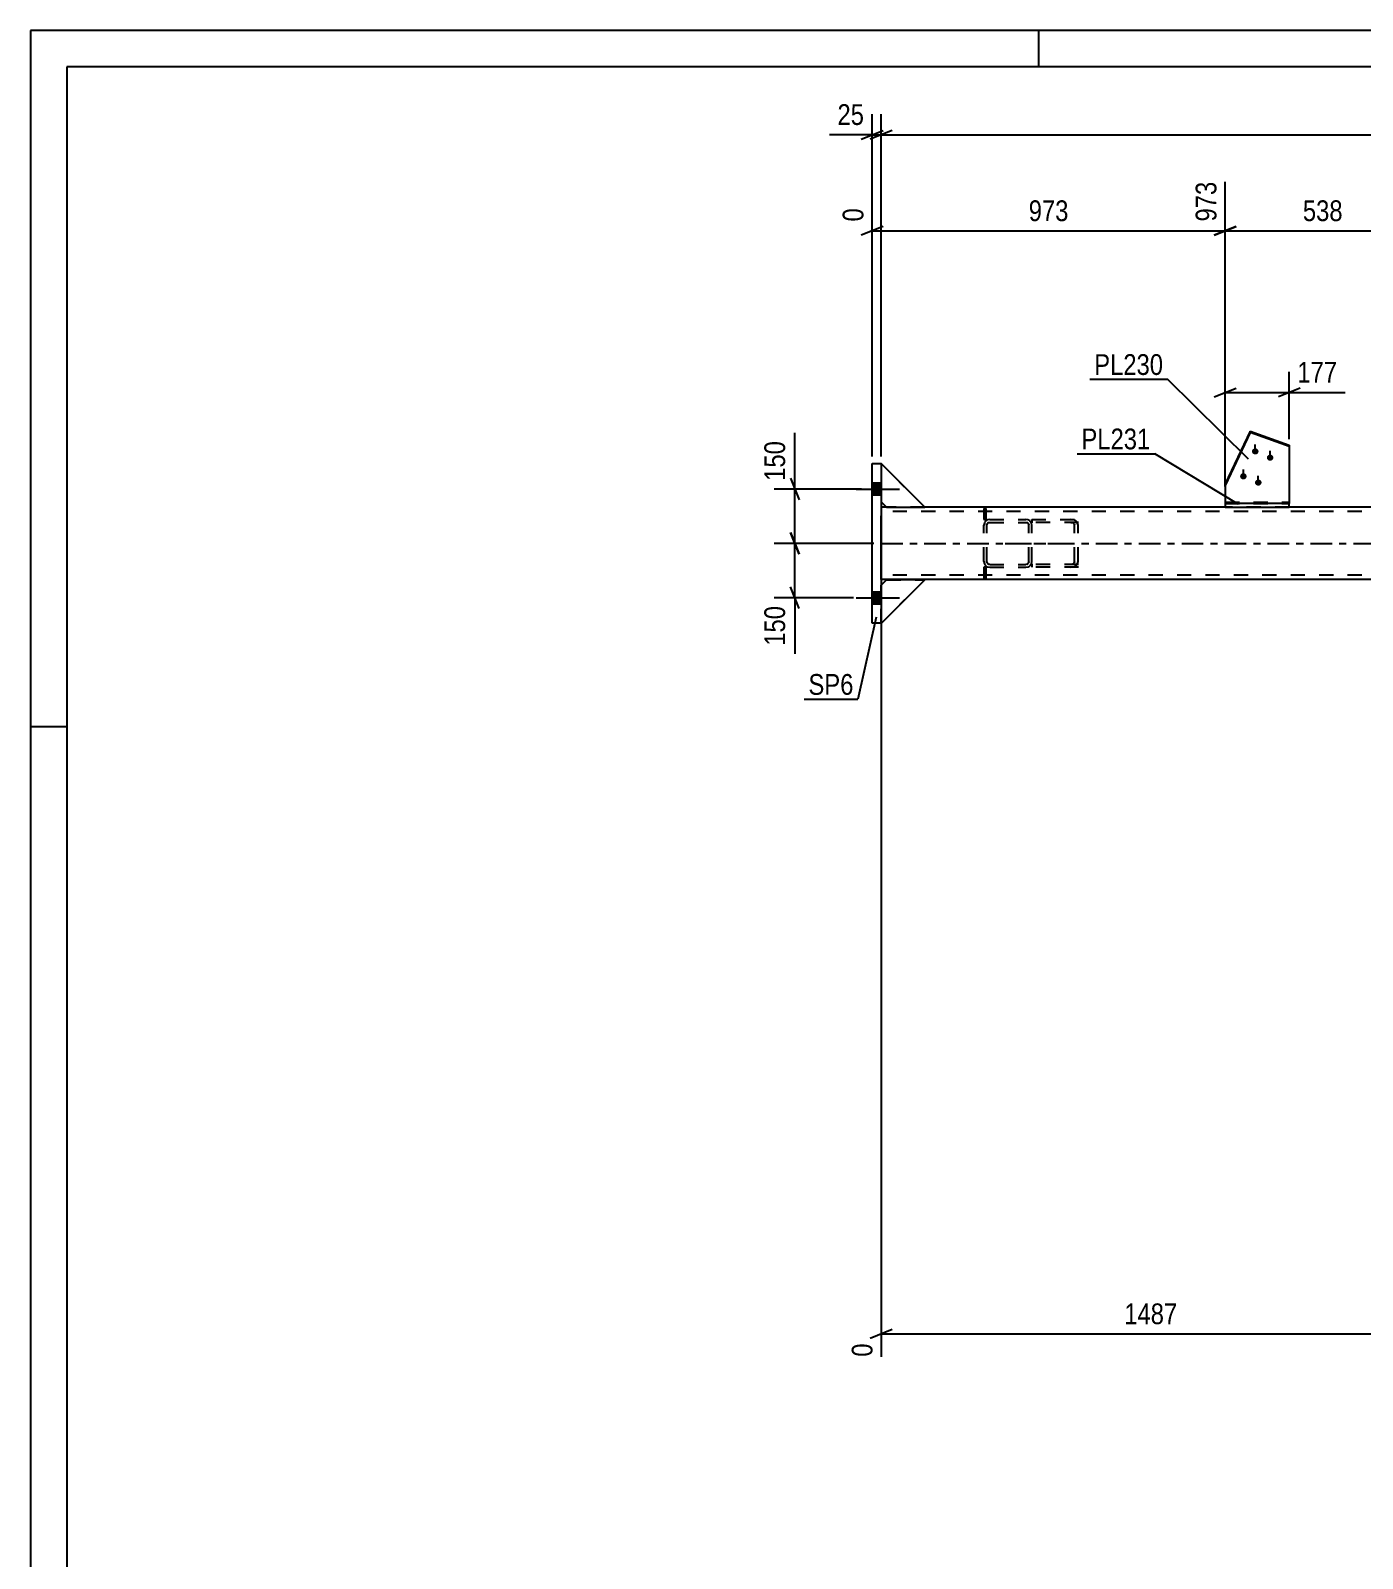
# Model space of a CAD drawing. Header units: millimetres. Extents: x -118 to 1071, y -539 to 302.
# Drawn here: x -118.1 to 65.5, y 90.8 to 301.5 of the extents above; entities that cross this region are included whole.
import ezdxf

# ---------------------------------------------------------------- set-up
doc = ezdxf.new("R2010")
doc.units = ezdxf.units.MM
doc.linetypes.add('DXK_LINE_DOT2', pattern=[3.9198, 1.9599, -1.9599])
doc.linetypes.add('DXK_LINE_DOT3', pattern=[5.9187, 2.979, -0.9799, 0.9799, -0.9799])
doc.styles.add('Arial Narrow', font='ARIALN.TTF', dxfattribs={"height": 0.2})

# ---------------------------------------------------------------- blocks, each defined once
blk = doc.blocks.new('Unknown-761550375-1135')
at = {"color": 5, "linetype": 'Continuous'}
for p, q in [((1070.91, 301.54), (-118.09, 301.54)), ((-118.09, 301.54), (-118.09, -539.46)), ((20.91, 296.54), (20.91, 301.54)), ((1065.91, 296.54), (-113.09, 296.54)), ((-113.09, 296.54), (-113.09, -534.46)), ((-113.09, 205.54), (-118.09, 205.54))]:
    blk.add_line(p, q, dxfattribs=at)
blk = doc.blocks.new('Part-761550375-6491 - 6350')
at = {"color": 7, "linetype": 'DXK_LINE_DOT2'}
for p, q in [((-0.81, 225.04), (-0.06, 225.79)), ((5.19, 225.79), (-0.81, 219.79)), ((-0.06, 225.79), (5.19, 225.79)), ((-0.81, 219.79), (-0.81, 225.04))]:
    blk.add_line(p, q, dxfattribs=at)
blk = doc.blocks.new('Part-761550375-6352 - 6350')
at = {"color": 7, "linetype": 'DXK_LINE_DOT2'}
for p, q in [((19.95, 234.09), (19.95, 234.12)), ((19.95, 234.12), (26.41, 234.12)), ((19.95, 234.12), (19.95, 233.67)), ((25.73, 234.06), (25.35, 234.12)), ((26.41, 233.72), (19.95, 233.72)), ((25.35, 233.72), (25.54, 233.69)), ((25.81, 233.48), (25.85, 233.32)), ((25.85, 228.32), (25.85, 233.32)), ((26.34, 233.32), (26.27, 233.63)), ((26.34, 228.32), (26.34, 233.32)), ((19.95, 227.98), (19.95, 227.52)), ((26.41, 227.92), (19.95, 227.92)), ((19.95, 227.52), (19.95, 227.56)), ((25.54, 227.95), (25.35, 227.92)), ((25.35, 227.52), (25.73, 227.58)), ((25.85, 228.32), (25.81, 228.17)), ((26.27, 228.02), (26.34, 228.32)), ((26.41, 227.52), (19.95, 227.52))]:
    blk.add_line(p, q, dxfattribs=at)
at = {"color": 7, "linetype": 'DXK_LINE_DOT3'}
blk.add_line((16.26, 230.82), (23.3, 230.82), dxfattribs=at)
at = {"color": 7, "linetype": 'DXK_LINE_DOT2'}
for centre, radius, start, end in [((25.46, 233.18), 0.923, 29.251, 73.2822), ((25.41, 233.25), 0.461, 29.251, 73.2822), ((25.41, 228.4), 0.461, 286.7178, 330.749), ((25.46, 228.47), 0.923, 286.7178, 330.749)]:
    blk.add_arc(centre, radius, start, end, dxfattribs=at)
blk = doc.blocks.new('Part-761550375-6488 - 6350')
at = {"color": 2, "linetype": 'Continuous'}
for p, q in [((-0.81, 225.04), (-0.06, 225.79)), ((5.19, 225.79), (-0.81, 219.79)), ((5.19, 225.79), (-0.06, 225.79)), ((-0.81, 219.79), (-0.81, 219.82))]:
    blk.add_line(p, q, dxfattribs=at)
at = {"color": 7, "linetype": 'DXK_LINE_DOT2'}
blk.add_line((-0.81, 219.82), (-0.81, 225.04), dxfattribs=at)
blk = doc.blocks.new('Part-761550375-6382 - 6350')
at = {"color": 2, "linetype": 'Continuous'}
for p, q in [((46.61, 236.32), (46.61, 235.82)), ((55.45, 236.32), (46.61, 236.32)), ((55.45, 235.82), (55.45, 236.32)), ((46.61, 235.82), (55.45, 235.82))]:
    blk.add_line(p, q, dxfattribs=at)
blk = doc.blocks.new('Part-761550375-6390 - 6350')
at = {"color": 2, "linetype": 'Continuous'}
for p, q in [((-2.06, 241.82), (-0.81, 241.82)), ((-2.06, 219.82), (-2.06, 241.82)), ((-0.81, 241.82), (-0.81, 219.82)), ((-0.81, 219.82), (-2.06, 219.82))]:
    blk.add_line(p, q, dxfattribs=at)
blk = doc.blocks.new('Part-761550375-6417 - 6350')
at = {"color": 7, "linetype": 'DXK_LINE_DOT2'}
for p, q in [((5.19, 235.82), (-0.81, 241.82)), ((-0.81, 241.82), (-0.81, 236.57)), ((-0.81, 236.57), (-0.06, 235.82)), ((-0.06, 235.82), (5.19, 235.82))]:
    blk.add_line(p, q, dxfattribs=at)
blk = doc.blocks.new('Part-761550375-6482 - 6350')
at = {"color": 7, "linetype": 'DXK_LINE_DOT2'}
for p, q in [((5.19, 235.82), (-0.81, 241.82)), ((-0.81, 241.82), (-0.81, 236.57)), ((-0.81, 236.57), (-0.06, 235.82)), ((-0.06, 235.82), (5.19, 235.82))]:
    blk.add_line(p, q, dxfattribs=at)
blk = doc.blocks.new('Part-761550375-6420 - 6350')
at = {"color": 7, "linetype": 'DXK_LINE_DOT2'}
for p, q in [((13.65, 235.62), (13.35, 235.62)), ((13.35, 235.62), (13.35, 234.12)), ((13.35, 234.12), (13.65, 234.12)), ((13.65, 234.12), (13.65, 235.62))]:
    blk.add_line(p, q, dxfattribs=at)
blk = doc.blocks.new('Part-761550375-6485 - 6350')
at = {"color": 7, "linetype": 'DXK_LINE_DOT2'}
for p, q in [((-0.81, 225.04), (-0.06, 225.79)), ((5.19, 225.79), (-0.81, 219.79)), ((-0.06, 225.79), (5.19, 225.79)), ((-0.81, 219.79), (-0.81, 225.04))]:
    blk.add_line(p, q, dxfattribs=at)
blk = doc.blocks.new('Part-761550375-6421 - 6350')
at = {"color": 7, "linetype": 'DXK_LINE_DOT2'}
for p, q in [((13.65, 227.52), (13.35, 227.52)), ((13.35, 227.52), (13.35, 226.02)), ((13.35, 226.02), (13.65, 226.02)), ((13.65, 226.02), (13.65, 227.52))]:
    blk.add_line(p, q, dxfattribs=at)
blk = doc.blocks.new('Part-761550375-6446 - 6350')
at = {"color": 2, "linetype": 'Continuous'}
for p, q in [((-0.06, 235.82), (-0.81, 235.82)), ((-0.81, 227.02), (-0.81, 234.62)), ((46.61, 235.82), (5.19, 235.82)), ((73.53, 235.82), (55.45, 235.82)), ((73.53, 225.82), (-0.81, 225.82))]:
    blk.add_line(p, q, dxfattribs=at)
at = {"color": 7, "linetype": 'DXK_LINE_DOT2'}
for p, q in [((-0.81, 235.82), (-0.81, 234.62)), ((-0.81, 235.82), (-0.81, 235.47)), ((727.9, 235.22), (-0.81, 235.22)), ((5.19, 235.82), (-0.06, 235.82)), ((55.45, 235.82), (46.61, 235.82)), ((-0.81, 225.82), (-0.81, 227.02)), ((727.9, 226.42), (-0.81, 226.42))]:
    blk.add_line(p, q, dxfattribs=at)
at = {"color": 7, "linetype": 'DXK_LINE_DOT3'}
blk.add_line((-0.81, 230.82), (727.9, 230.82), dxfattribs=at)
blk = doc.blocks.new('Bolt-761550375-6462 - 6350')
at = {"linetype": 'Continuous'}
for points in [[(-0.81, 237.5), (-0.81, 239.15), (-2.06, 239.15), (-2.06, 237.5)], [(-0.81, 237.5), (-0.81, 239.15), (-2.06, 239.15), (-2.06, 237.5)], [(-0.81, 222.5), (-0.81, 224.15), (-2.06, 224.15), (-2.06, 222.5)], [(-0.81, 222.5), (-0.81, 224.15), (-2.06, 224.15), (-2.06, 222.5)]]:
    blk.add_hatch(color=1, dxfattribs=at).paths.add_polyline_path(points)
at = {"color": 1, "linetype": 'Continuous'}
for p, q in [((-4.26, 238.32), (1.69, 238.32)), ((-4.26, 238.32), (1.69, 238.32)), ((-2.06, 239.15), (-0.81, 239.15)), ((-2.06, 239.15), (-0.81, 239.15)), ((-2.06, 237.5), (-0.81, 237.5)), ((-2.06, 237.5), (-0.81, 237.5)), ((-2.06, 224.15), (-0.81, 224.15)), ((-2.06, 224.15), (-0.81, 224.15)), ((-4.26, 223.32), (1.69, 223.32)), ((-4.26, 223.32), (1.69, 223.32)), ((-2.06, 222.5), (-0.81, 222.5)), ((-2.06, 222.5), (-0.81, 222.5))]:
    blk.add_line(p, q, dxfattribs=at)
blk = doc.blocks.new('Part-761550375-6479 - 6350')
at = {"color": 2, "linetype": 'Continuous'}
for p, q in [((5.19, 235.82), (-0.81, 241.82)), ((-0.81, 236.57), (-0.06, 235.82)), ((-0.06, 235.82), (5.19, 235.82))]:
    blk.add_line(p, q, dxfattribs=at)
at = {"color": 7, "linetype": 'DXK_LINE_DOT2'}
blk.add_line((-0.81, 241.82), (-0.81, 236.57), dxfattribs=at)
blk = doc.blocks.new('Part-761550375-6531 - 6350')
at = {"color": 7, "linetype": 'DXK_LINE_DOT2'}
for p, q in [((14.15, 234.12), (13.84, 234.06)), ((14.15, 234.12), (19.15, 234.12)), ((19.45, 234.06), (19.15, 234.12)), ((13.41, 233.63), (13.35, 233.32)), ((13.35, 228.32), (13.35, 233.32)), ((13.75, 233.32), (13.78, 233.48)), ((13.75, 228.32), (13.75, 233.32)), ((13.99, 233.69), (14.15, 233.72)), ((14.15, 233.72), (19.15, 233.72)), ((19.15, 233.72), (19.3, 233.69)), ((19.52, 233.48), (19.55, 233.32)), ((19.55, 228.32), (19.55, 233.32)), ((19.95, 233.32), (19.89, 233.63)), ((19.95, 228.32), (19.95, 233.32)), ((13.35, 228.32), (13.41, 228.02)), ((13.78, 228.17), (13.75, 228.32)), ((13.84, 227.58), (14.15, 227.52)), ((14.15, 227.92), (13.99, 227.95)), ((14.15, 227.92), (19.15, 227.92)), ((19.3, 227.95), (19.15, 227.92)), ((19.15, 227.52), (19.45, 227.58)), ((19.55, 228.32), (19.52, 228.17)), ((19.89, 228.02), (19.95, 228.32)), ((14.15, 227.52), (19.15, 227.52))]:
    blk.add_line(p, q, dxfattribs=at)
at = {"color": 7, "linetype": 'DXK_LINE_DOT3'}
blk.add_line((16.65, 230.82), (16.65, 230.82), dxfattribs=at)
at = {"color": 7, "linetype": 'DXK_LINE_DOT2'}
for centre, radius, start, end in [((14.15, 233.32), 0.8, 112.5, 157.5), ((19.15, 233.32), 0.8, 22.5, 67.5), ((14.15, 233.32), 0.4, 112.5, 157.5), ((19.15, 233.32), 0.4, 22.5, 67.5), ((14.15, 228.32), 0.8, 202.5, 247.5), ((14.15, 228.32), 0.4, 202.5, 247.5), ((19.15, 228.32), 0.4, 292.5, 337.5), ((19.15, 228.32), 0.8, 292.5, 337.5)]:
    blk.add_arc(centre, radius, start, end, dxfattribs=at)
blk = doc.blocks.new('Part-761550375-6583 - 6350')
at = {"color": 2, "linetype": 'Continuous'}
for p, q in [((50.08, 246.31), (46.61, 239.02)), ((50.08, 246.1), (46.61, 238.81)), ((50.08, 246.1), (50.08, 246.31)), ((50.08, 246.31), (55.45, 244.38)), ((55.45, 244.18), (50.08, 246.1)), ((55.45, 244.38), (55.45, 236.32)), ((46.61, 239.02), (46.61, 236.32))]:
    blk.add_line(p, q, dxfattribs=at)
at = {"color": 7, "linetype": 'DXK_LINE_DOT2'}
for p, q in [((46.61, 236.5), (55.45, 236.5)), ((46.61, 236.32), (46.61, 236.3)), ((46.61, 236.3), (46.61, 236.32)), ((46.61, 236.3), (55.45, 236.3)), ((55.45, 236.3), (55.45, 236.32)), ((55.45, 236.32), (55.45, 236.3))]:
    blk.add_line(p, q, dxfattribs=at)
blk = doc.blocks.new('Bolt-761550375-6584 - 6350')
at = {"linetype": 'Continuous'}
for points in [[(50.76, 243.92), (50.85, 243.92), (50.94, 243.89), (51.02, 243.84), (51.09, 243.78), (51.15, 243.71), (51.19, 243.63), (51.21, 243.55), (51.21, 243.46), (51.19, 243.37), (51.15, 243.29), (51.09, 243.22), (51.02, 243.16), (50.94, 243.12), (50.85, 243.09), (50.76, 243.08), (50.67, 243.09), (50.58, 243.12), (50.49, 243.16), (50.42, 243.22), (50.37, 243.29), (50.33, 243.37), (50.31, 243.46), (50.31, 243.55), (50.33, 243.63), (50.37, 243.71), (50.42, 243.78), (50.49, 243.84), (50.58, 243.89), (50.67, 243.92)], [(52.81, 243.06), (52.91, 243.05), (53, 243.03), (53.08, 242.98), (53.15, 242.92), (53.2, 242.85), (53.24, 242.77), (53.26, 242.68), (53.26, 242.59), (53.24, 242.51), (53.2, 242.43), (53.15, 242.36), (53.08, 242.3), (53, 242.25), (52.91, 242.23), (52.81, 242.22), (52.72, 242.23), (52.63, 242.25), (52.55, 242.3), (52.48, 242.36), (52.42, 242.43), (52.39, 242.51), (52.37, 242.59), (52.37, 242.68), (52.39, 242.77), (52.42, 242.85), (52.48, 242.92), (52.55, 242.98), (52.63, 243.03), (52.72, 243.05)], [(49.13, 240.49), (49.22, 240.48), (49.31, 240.46), (49.39, 240.41), (49.46, 240.35), (49.52, 240.28), (49.55, 240.2), (49.57, 240.11), (49.57, 240.03), (49.55, 239.94), (49.52, 239.86), (49.46, 239.79), (49.39, 239.73), (49.31, 239.68), (49.22, 239.66), (49.13, 239.65), (49.03, 239.66), (48.94, 239.68), (48.86, 239.73), (48.79, 239.79), (48.74, 239.86), (48.7, 239.94), (48.68, 240.03), (48.68, 240.11), (48.7, 240.2), (48.74, 240.28), (48.79, 240.35), (48.86, 240.41), (48.94, 240.46), (49.03, 240.48)], [(51.18, 239.63), (51.27, 239.62), (51.36, 239.59), (51.44, 239.55), (51.51, 239.49), (51.57, 239.42), (51.61, 239.34), (51.63, 239.25), (51.63, 239.16), (51.61, 239.08), (51.57, 239), (51.51, 238.92), (51.44, 238.87), (51.36, 238.82), (51.27, 238.79), (51.18, 238.78), (51.09, 238.79), (51, 238.82), (50.92, 238.87), (50.85, 238.92), (50.79, 239), (50.75, 239.08), (50.73, 239.16), (50.73, 239.25), (50.75, 239.34), (50.79, 239.42), (50.85, 239.49), (50.92, 239.55), (51, 239.59), (51.09, 239.62)]]:
    blk.add_hatch(color=1, dxfattribs=at).paths.add_polyline_path(points)
at = {"color": 1, "linetype": 'Continuous'}
for p, q in [((50.76, 243.16), (50.76, 244.44)), ((52.81, 242.3), (52.81, 243.58)), ((49.13, 239.73), (49.13, 241.01)), ((51.18, 238.87), (51.18, 240.15))]:
    blk.add_line(p, q, dxfattribs=at)
blk = doc.blocks.new('StraightDimension-761550375-6788 - 6350')
at = {"color": 7, "linetype": 'Continuous'}
for p, q in [((-3.51, 238.32), (-15.56, 238.32)), ((-13.31, 239.82), (-12.11, 236.82)), ((-12.71, 230.82), (-12.71, 238.32)), ((-12.11, 229.32), (-13.31, 232.32)), ((-1.81, 230.82), (-15.56, 230.82))]:
    blk.add_line(p, q, dxfattribs=at)
at = {"color": 0}
blk.add_wipeout([(-13.46, 245.53), (-17.66, 245.53), (-17.66, 238.85), (-13.46, 238.85)], dxfattribs=at)
at = {"color": 7, "linetype": 'Continuous'}
blk.add_line((-12.71, 238.32), (-12.71, 246.06), dxfattribs=at)
blk.add_line((-12.71, 238.32), (-12.71, 246.06), dxfattribs=at)
at = {"color": 3, "style": 'Arial Narrow'}
blk.add_text('150', height=2.863, rotation=90.0002, dxfattribs=at).set_placement((-14.06, 239.45))
blk = doc.blocks.new('StraightDimension-761550375-39012 - 6350')
at = {"color": 7, "linetype": 'Continuous'}
for p, q in [((-0.81, 224.82), (-0.81, 118.67)), ((73.53, 218.99), (73.53, 113.18)), ((0.69, 122.4), (-2.31, 121.2)), ((72.03, 121.2), (75.03, 122.4)), ((-0.81, 121.8), (73.53, 121.8))]:
    blk.add_line(p, q, dxfattribs=at)
at = {"color": 0}
blk.add_wipeout([(40.62, 122.55), (40.62, 126.75), (32.1, 126.75), (32.1, 122.55)], dxfattribs=at)
at = {"color": 0, "linetype": 'Continuous'}
for points in [[(-1.41, 121.1), (-5.61, 121.1), (-5.61, 118.07), (-1.41, 118.07)], [(72.93, 121.1), (68.73, 121.1), (68.73, 112.58), (72.93, 112.58)]]:
    blk.add_wipeout(points, dxfattribs=at)
at = {"color": 3, "style": 'Arial Narrow'}
blk.add_text('1487', height=2.863, dxfattribs=at).set_placement((32.7, 123.15))
at = {"color": 3, "linetype": 'Continuous', "style": 'Arial Narrow'}
for s, height, p in [('0', 2.86, (-2.01, 118.67)), ('1487', 2.863, (72.33, 113.18))]:
    blk.add_text(s, height=height, rotation=90.0002, dxfattribs=at).set_placement(p)
blk = doc.blocks.new('StraightDimension-761550375-6647 - 6350')
at = {"color": 7, "linetype": 'Continuous'}
for p, q in [((-0.81, 242.82), (-0.81, 290.02)), ((0.69, 287.77), (-2.31, 286.57)), ((-0.81, 287.17), (727.9, 287.17))]:
    blk.add_line(p, q, dxfattribs=at)
blk = doc.blocks.new('StraightDimension-761550375-6678 - 6350')
at = {"color": 7, "linetype": 'Continuous'}
for p, q in [((-2.06, 242.82), (-2.06, 290.02)), ((-0.81, 242.82), (-0.81, 290.02)), ((-3.56, 286.57), (-0.56, 287.77)), ((0.69, 287.77), (-2.31, 286.57)), ((-2.06, 287.17), (-0.81, 287.17))]:
    blk.add_line(p, q, dxfattribs=at)
at = {"color": 0}
blk.add_wipeout([(-2.58, 287.92), (-2.58, 292.12), (-7.44, 292.12), (-7.44, 287.92)], dxfattribs=at)
at = {"color": 7, "linetype": 'Continuous'}
blk.add_line((-2.06, 287.17), (-7.96, 287.17), dxfattribs=at)
blk.add_line((-2.06, 287.17), (-7.96, 287.17), dxfattribs=at)
at = {"color": 3, "style": 'Arial Narrow'}
blk.add_text('25', height=2.863, dxfattribs=at).set_placement((-6.84, 288.52))
blk = doc.blocks.new('StraightDimension-761550375-6799 - 6350')
at = {"color": 7, "linetype": 'Continuous'}
for p, q in [((-13.31, 232.32), (-12.11, 229.32)), ((-1.81, 230.82), (-15.56, 230.82)), ((-12.71, 223.32), (-12.71, 230.82)), ((-12.11, 221.82), (-13.31, 224.82)), ((-4.64, 223.32), (-15.56, 223.32))]:
    blk.add_line(p, q, dxfattribs=at)
at = {"color": 0}
blk.add_wipeout([(-13.46, 222.8), (-17.66, 222.8), (-17.66, 216.11), (-13.46, 216.11)], dxfattribs=at)
at = {"color": 7, "linetype": 'Continuous'}
blk.add_line((-12.71, 223.32), (-12.71, 215.59), dxfattribs=at)
blk.add_line((-12.71, 223.32), (-12.71, 215.59), dxfattribs=at)
at = {"color": 3, "style": 'Arial Narrow'}
blk.add_text('150', height=2.863, rotation=90.0002, dxfattribs=at).set_placement((-14.06, 216.71))
blk = doc.blocks.new('StraightDimension-761550375-24972 - 6350')
at = {"color": 7, "linetype": 'Continuous'}
for p, q in [((73.53, 256.84), (73.53, 282.52)), ((46.61, 238.67), (46.61, 280.69)), ((48.11, 274.51), (45.11, 273.31)), ((46.61, 273.91), (73.53, 273.91)), ((72.03, 273.31), (75.03, 274.51))]:
    blk.add_line(p, q, dxfattribs=at)
at = {"color": 0, "linetype": 'Continuous'}
blk.add_wipeout([(72.93, 283.12), (68.73, 283.12), (68.73, 274.61), (72.93, 274.61)], dxfattribs=at)
at = {"color": 0}
blk.add_wipeout([(63.41, 274.66), (63.41, 278.86), (56.73, 278.86), (56.73, 274.66)], dxfattribs=at)
at = {"color": 3, "linetype": 'Continuous', "style": 'Arial Narrow'}
blk.add_text('1512', height=2.863, rotation=90.0002, dxfattribs=at).set_placement((72.33, 275.21))
at = {"color": 3, "style": 'Arial Narrow'}
blk.add_text('538', height=2.863, dxfattribs=at).set_placement((57.33, 275.26))
blk = doc.blocks.new('StraightDimension-761550375-24973 - 6350')
at = {"color": 7, "linetype": 'Continuous'}
for p, q in [((46.61, 238.67), (46.61, 280.69)), ((-2.06, 242.82), (-2.06, 277.03)), ((-0.56, 274.51), (-3.56, 273.31)), ((-2.06, 273.91), (46.61, 273.91)), ((45.11, 273.31), (48.11, 274.51))]:
    blk.add_line(p, q, dxfattribs=at)
at = {"color": 0, "linetype": 'Continuous'}
for points in [[(46.01, 281.29), (41.81, 281.29), (41.81, 274.61), (46.01, 274.61)], [(-2.66, 277.63), (-6.86, 277.63), (-6.86, 274.61), (-2.66, 274.61)]]:
    blk.add_wipeout(points, dxfattribs=at)
at = {"color": 0}
blk.add_wipeout([(25.62, 274.66), (25.62, 278.86), (18.93, 278.86), (18.93, 274.66)], dxfattribs=at)
at = {"color": 3, "linetype": 'Continuous', "style": 'Arial Narrow'}
for s, height, p in [('973', 2.863, (45.41, 275.21)), ('0', 2.86, (-3.26, 275.21))]:
    blk.add_text(s, height=height, rotation=90.0002, dxfattribs=at).set_placement(p)
at = {"color": 3, "style": 'Arial Narrow'}
blk.add_text('973', height=2.863, dxfattribs=at).set_placement((19.53, 275.26))
blk = doc.blocks.new('StraightDimension-761550375-26904 - 6350')
at = {"color": 7, "linetype": 'Continuous'}
for p, q in [((46.61, 239.81), (46.61, 254.49)), ((55.45, 245.18), (55.45, 254.49)), ((45.11, 251.04), (48.11, 252.24)), ((46.61, 251.64), (55.45, 251.64)), ((56.95, 252.24), (53.95, 251.04))]:
    blk.add_line(p, q, dxfattribs=at)
at = {"color": 0}
blk.add_wipeout([(62.66, 252.39), (62.66, 256.59), (55.97, 256.59), (55.97, 252.39)], dxfattribs=at)
at = {"color": 7, "linetype": 'Continuous'}
blk.add_line((55.45, 251.64), (63.18, 251.64), dxfattribs=at)
blk.add_line((55.45, 251.64), (63.18, 251.64), dxfattribs=at)
at = {"color": 3, "style": 'Arial Narrow'}
blk.add_text('177', height=2.863, dxfattribs=at).set_placement((56.57, 252.99))
blk = doc.blocks.new('Mark-761550375-6386 - 6350')
at = {"color": 0}
blk.add_wipeout([(-4.63, 209.94), (-4.63, 212.94), (-10.84, 212.94), (-10.84, 209.94)], dxfattribs=at)
blk.add_wipeout([(-4.63, 209.94), (-4.63, 212.94), (-10.84, 212.94), (-10.84, 209.94)], dxfattribs=at)
at = {"color": 30, "linetype": 'Continuous'}
for p in [(-1.5, 220.64), (-11.44, 209.34)]:
    blk.add_line(p, (-4.03, 209.34), dxfattribs=at)
at = {"color": 3, "style": 'Arial Narrow'}
blk.add_text('SP6', height=2.863, dxfattribs=at).set_placement((-10.84, 209.94))
blk = doc.blocks.new('Mark-761550375-25070 - 6350')
at = {"color": 0}
blk.add_wipeout([(38.07, 254.05), (38.07, 257.05), (28.56, 257.05), (28.56, 254.05)], dxfattribs=at)
blk.add_wipeout([(38.07, 254.05), (38.07, 257.05), (28.56, 257.05), (28.56, 254.05)], dxfattribs=at)
at = {"color": 30, "linetype": 'Continuous'}
for p in [(27.96, 253.45), (49.84, 242.42)]:
    blk.add_line(p, (38.67, 253.45), dxfattribs=at)
at = {"color": 3, "style": 'Arial Narrow'}
blk.add_text('PL230', height=2.863, dxfattribs=at).set_placement((28.56, 254.05))
blk = doc.blocks.new('Mark-761550375-25384 - 6350')
at = {"color": 0}
blk.add_wipeout([(36.3, 243.79), (36.3, 246.79), (26.8, 246.79), (26.8, 243.79)], dxfattribs=at)
blk.add_wipeout([(36.3, 243.79), (36.3, 246.79), (26.8, 246.79), (26.8, 243.79)], dxfattribs=at)
at = {"color": 30, "linetype": 'Continuous'}
for p in [(26.2, 243.19), (48.4, 236.21)]:
    blk.add_line(p, (36.9, 243.19), dxfattribs=at)
at = {"color": 3, "style": 'Arial Narrow'}
blk.add_text('PL231', height=2.863, dxfattribs=at).set_placement((26.8, 243.79))

msp = doc.modelspace()

# ---------------------------------------------------------------- block references
for name in ['Unknown-761550375-1135', 'Part-761550375-6583 - 6350', 'Bolt-761550375-6584 - 6350', 'Part-761550375-6390 - 6350', 'Part-761550375-6417 - 6350', 'Part-761550375-6482 - 6350', 'Part-761550375-6479 - 6350', 'Bolt-761550375-6462 - 6350', 'Part-761550375-6382 - 6350', 'Part-761550375-6446 - 6350', 'Part-761550375-6420 - 6350', 'Part-761550375-6531 - 6350', 'Part-761550375-6352 - 6350', 'Part-761550375-6491 - 6350', 'Part-761550375-6488 - 6350', 'Part-761550375-6485 - 6350', 'Part-761550375-6421 - 6350']:
    msp.add_blockref(name, (0, 0))

# ---------------------------------------------------------------- next in the draw order: block references
for name in ['StraightDimension-761550375-6788 - 6350', 'StraightDimension-761550375-39012 - 6350']:
    msp.add_blockref(name, (0, 0))

# ---------------------------------------------------------------- next in the draw order: block references
for name in ['StraightDimension-761550375-6647 - 6350', 'StraightDimension-761550375-6799 - 6350']:
    msp.add_blockref(name, (0, 0))

# ---------------------------------------------------------------- next in the draw order: block references
for name in ['StraightDimension-761550375-6678 - 6350', 'StraightDimension-761550375-24972 - 6350', 'Mark-761550375-6386 - 6350']:
    msp.add_blockref(name, (0, 0))

# ---------------------------------------------------------------- next in the draw order: block references
msp.add_blockref('StraightDimension-761550375-24973 - 6350', (0, 0))

# ---------------------------------------------------------------- next in the draw order: block references
msp.add_blockref('StraightDimension-761550375-26904 - 6350', (0, 0))

# ---------------------------------------------------------------- next in the draw order: block references
msp.add_blockref('Mark-761550375-25070 - 6350', (0, 0))

# ---------------------------------------------------------------- next in the draw order: block references
msp.add_blockref('Mark-761550375-25384 - 6350', (0, 0))

doc.saveas('drawing.dxf')
